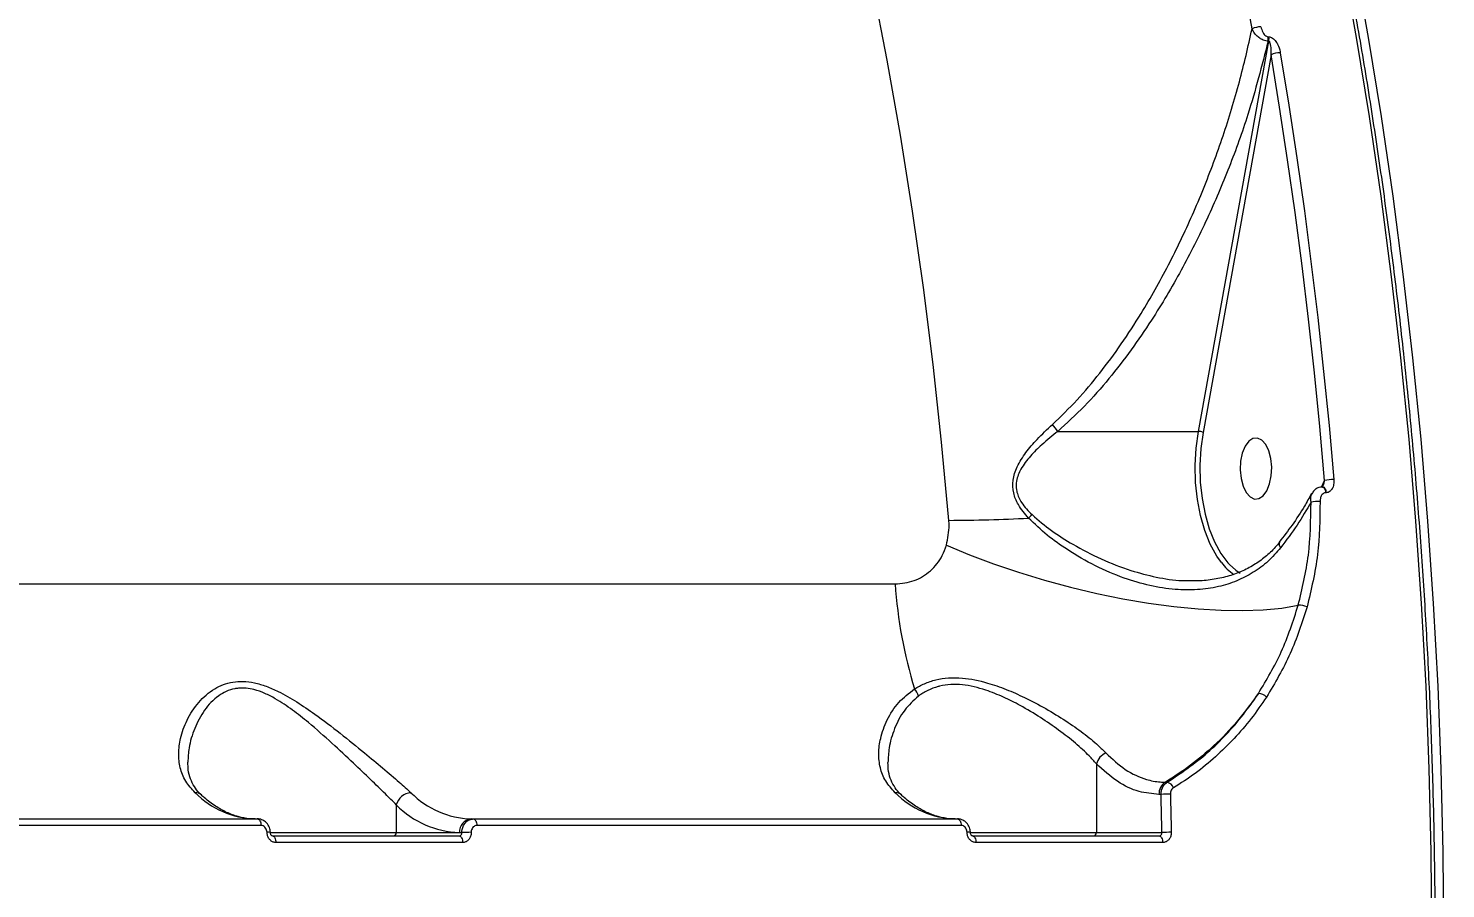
# Model space of a CAD drawing. Header units: millimetres. Extents: x -7735 to 7893, y -6545 to 6034.
# Drawn here: x 3726.1 to 3934.3, y 273.9 to 400.2 of the extents above; entities that cross this region are included whole.
import ezdxf

# ---------------------------------------------------------------- set-up
doc = ezdxf.new("R2010")
doc.units = ezdxf.units.MM
doc.layers.add('DIKOM_ОБЪЕКТ', color=7, linetype='Continuous')
doc.layers.add('DIKOM_РАЗМЕР_ОБЪЕКТА', color=7, linetype='Continuous')
doc.styles.add('style1', font='arial.ttf', dxfattribs={"width": 0.8})
doc.dimstyles.new('1-50', dxfattribs={"dimtxt": 300, "dimasz": 200, "dimexe": 100, "dimexo": 0, "dimgap": 100, "dimtad": 1, "dimtxsty": 'style1', "dimcen": 200, "dimclrd": 7, "dimclre": 7, "dimclrt": 7, "dimadec": 1, "dimazin": 2, "dimtfac": 1, "dimtmove": 0, "dimatfit": 2, "dimfxl": 0, "dimlwd": 25, "dimlwe": 18, "dimarcsym": 0})

# ---------------------------------------------------------------- blocks, each defined once
blk = doc.blocks.new('*D0')
at = {"layer": 'Defpoints', "color": 0, "transparency": 16777216}
for p in [(5893.22, 882.1), (-4595.74, 266.13), (5893.22, -5840.17)]:
    blk.add_point(p, dxfattribs=at)
at = {"layer": 'DIKOM_РАЗМЕР_ОБЪЕКТА', "color": 7, "lineweight": 18, "transparency": 16777216}
for p, q in [((5893.22, 882.1), (5893.22, -5940.17)), ((-4595.74, 266.13), (-4595.74, -5940.17))]:
    blk.add_line(p, q, dxfattribs=at)
at = {"layer": 'DIKOM_РАЗМЕР_ОБЪЕКТА', "color": 7, "lineweight": 25, "transparency": 16777216}
blk.add_line((-4395.74, -5840.17), (5693.22, -5840.17), dxfattribs=at)
at = {"layer": 'DIKOM_РАЗМЕР_ОБЪЕКТА', "color": 7, "transparency": 16777216}
for points in [[(-4395.74, -5806.84), (-4395.74, -5873.51), (-4595.74, -5840.17)], [(5693.22, -5806.84), (5693.22, -5873.51), (5893.22, -5840.17)]]:
    blk.add_solid(points, dxfattribs=at)
at = {"layer": 'DIKOM_РАЗМЕР_ОБЪЕКТА', "color": 7, "transparency": 16777216, "insert": (648.74, -5587), "char_height": 300, "attachment_point": 5, "style": 'style1'}
blk.add_mtext('10450', dxfattribs=at)

msp = doc.modelspace()

# ---------------------------------------------------------------- linework, layer by layer
at = {"layer": 'DIKOM_ОБЪЕКТ', "color": 7, "linetype": 'Continuous', "lineweight": 15}
for p, q in [((3898.007, 341.042), (3908.348, 398.331)), ((3908.348, 398.331), (3908.244, 398.331)), ((3908.247, 398.978), (3908.351, 398.978)), ((3908.688, 396.326), (3898.679, 340.877)), ((3877.338, 341.042), (3898.007, 341.042)), ((3916.108, 332.841), (3916.537, 333.81)), ((3916.778, 332.029), (3916.697, 332.029)), ((3553.438, 318.628), (3853.446, 318.628)), ((3883.013, 292.227), (3883.013, 282.125)), ((3893.143, 289.522), (3893.427, 289.522)), ((3892.512, 287.738), (3892.204, 287.738)), ((3780.153, 286.176), (3780.153, 282.125)), ((3688.616, 284.125), (3759.761, 284.125)), ((3791.136, 284.125), (3791.476, 284.125)), ((3791.476, 284.125), (3862.621, 284.125)), ((3760.275, 283.166), (3689.13, 283.166)), ((3761.607, 282.125), (3780.153, 282.125)), ((3761.952, 281.625), (3789.381, 281.625)), ((3780.153, 282.125), (3789.422, 282.125)), ((3789.422, 282.125), (3789.782, 282.125)), ((3863.135, 283.166), (3791.99, 283.166)), ((3864.467, 282.125), (3883.013, 282.125)), ((3864.812, 281.625), (3892.241, 281.625)), ((3883.013, 282.125), (3892.642, 282.125)), ((3789.896, 280.66), (3762.467, 280.66)), ((3892.756, 280.66), (3865.327, 280.66))]:
    msp.add_line(p, q, dxfattribs=at)
at = {"layer": 'DIKOM_ОБЪЕКТ', "color": 7, "linetype": 'Continuous', "lineweight": 15, "flags": 128}
for points in [[(3905.883, 400.14), (3904.397, 408.405), (3902.822, 416.607), (3901.159, 424.744), (3899.409, 432.812), (3897.572, 440.807), (3895.651, 448.725), (3893.644, 456.564), (3891.553, 464.32)], [(3932.315, 267.128), (3932.209, 279.315), (3931.92, 291.491), (3931.45, 303.646), (3930.799, 315.769), (3929.966, 327.851), (3928.954, 339.88), (3927.762, 351.847), (3926.392, 363.742), (3924.844, 375.555), (3923.12, 387.276), (3921.223, 398.895), (3919.152, 410.402)], [(3920.866, 410.402), (3922.937, 398.895), (3924.835, 387.276), (3926.558, 375.555), (3928.106, 363.742), (3929.476, 351.847), (3930.668, 339.88), (3931.681, 327.851), (3932.513, 315.769), (3933.165, 303.646), (3933.635, 291.491), (3933.923, 279.315), (3934.029, 267.128)], [(3861.332, 327.973), (3860.271, 339.441), (3859.029, 350.84), (3857.609, 362.161), (3856.012, 373.392), (3854.239, 384.524), (3852.293, 395.545), (3850.174, 406.446)], [(3916.537, 333.81), (3915.828, 341.742), (3915.04, 349.647), (3914.175, 357.521), (3913.232, 365.361), (3912.211, 373.164), (3911.113, 380.928), (3909.939, 388.65), (3908.688, 396.326)], [(3910.035, 396.637), (3911.288, 388.942), (3912.466, 381.202), (3913.566, 373.42), (3914.589, 365.598), (3915.535, 357.739), (3916.402, 349.846), (3917.192, 341.923), (3917.902, 333.971)], [(3901.385, 321.764), (3900.701, 322.728), (3899.749, 324.464), (3898.946, 326.463), (3898.31, 328.677), (3897.856, 331.054), (3897.595, 333.538), (3897.533, 336.071), (3897.671, 338.592), (3898.007, 341.042)], [(3898.679, 340.877), (3898.353, 338.501), (3898.219, 336.056), (3898.279, 333.6), (3898.532, 331.191), (3898.972, 328.886), (3899.589, 326.739), (3900.368, 324.801), (3901.291, 323.117), (3902.335, 321.728), (3902.563, 321.483)], [(3908.463, 333.335), (3908.708, 334.524), (3908.771, 335.799), (3908.646, 337.056), (3908.344, 338.195), (3907.888, 339.122), (3907.317, 339.762), (3906.676, 340.064), (3906.017, 340.003), (3905.394, 339.584), (3904.856, 338.841), (3904.448, 337.835), (3904.203, 336.646), (3904.141, 335.37), (3904.266, 334.113), (3904.568, 332.974), (3905.023, 332.047), (3905.594, 331.407), (3906.235, 331.105), (3906.894, 331.166), (3907.518, 331.585), (3908.055, 332.328), (3908.463, 333.335)], [(3916.191, 332.872), (3916.329, 332.834), (3916.463, 332.719), (3916.574, 332.536), (3916.654, 332.3), (3916.697, 332.029)], [(3916.258, 332.872), (3916.265, 332.872), (3916.27, 332.872)], [(3916.27, 332.872), (3916.41, 332.834), (3916.543, 332.719), (3916.655, 332.536), (3916.735, 332.3), (3916.778, 332.029)], [(3860.98, 324.331), (3864.361, 322.925), (3867.909, 321.592), (3871.59, 320.347), (3875.367, 319.201), (3879.204, 318.166), (3883.061, 317.252), (3886.901, 316.468), (3890.687, 315.822), (3894.38, 315.32), (3897.944, 314.967), (3901.345, 314.767), (3904.548, 314.722), (3907.522, 314.831), (3910.238, 315.095), (3912.668, 315.509)], [(3909.926, 324.758), (3909.927, 324.758), (3909.936, 324.771)], [(3902.563, 321.483), (3903.477, 320.666), (3904.119, 320.241)], [(3892.642, 282.125), (3892.628, 282.827), (3892.613, 283.529), (3892.598, 284.231), (3892.582, 284.932), (3892.565, 285.634), (3892.548, 286.335), (3892.53, 287.037), (3892.512, 287.738)], [(3893.883, 287.79), (3893.902, 287.087), (3893.919, 286.384), (3893.937, 285.68), (3893.953, 284.977), (3893.969, 284.274), (3893.985, 283.57), (3893.999, 282.867), (3894.014, 282.163)], [(3759.761, 284.125), (3759.858, 284.107), (3759.953, 284.053), (3760.04, 283.965), (3760.117, 283.847), (3760.181, 283.702), (3760.23, 283.536), (3760.262, 283.355), (3760.275, 283.166)], [(3791.476, 284.125), (3791.573, 284.107), (3791.668, 284.053), (3791.755, 283.965), (3791.832, 283.847), (3791.897, 283.702), (3791.945, 283.536), (3791.977, 283.355), (3791.99, 283.166)], [(3862.621, 284.125), (3862.719, 284.107), (3862.813, 284.053), (3862.9, 283.965), (3862.977, 283.847), (3863.041, 283.702), (3863.09, 283.536), (3863.122, 283.355), (3863.135, 283.166)], [(3761.952, 281.625), (3762.05, 281.607), (3762.145, 281.552), (3762.233, 281.464), (3762.31, 281.345), (3762.374, 281.199), (3762.422, 281.032), (3762.454, 280.85), (3762.467, 280.66)], [(3789.381, 281.625), (3789.479, 281.607), (3789.574, 281.552), (3789.662, 281.464), (3789.739, 281.345), (3789.803, 281.199), (3789.852, 281.032), (3789.883, 280.85), (3789.896, 280.66)], [(3864.812, 281.625), (3864.91, 281.607), (3865.005, 281.552), (3865.092, 281.464), (3865.17, 281.345), (3865.234, 281.199), (3865.283, 281.032), (3865.314, 280.85), (3865.327, 280.66)], [(3892.241, 281.625), (3892.34, 281.607), (3892.434, 281.552), (3892.522, 281.464), (3892.599, 281.345), (3892.663, 281.199), (3892.712, 281.032), (3892.743, 280.85), (3892.756, 280.66)]]:
    msp.add_lwpolyline(points, dxfattribs=at)
at = {"layer": 'DIKOM_ОБЪЕКТ', "color": 7, "linetype": 'Continuous', "lineweight": 15}
for centre, radius, start, end in [((3907.176, 397.467), 2.97, 89.73259, 115.81857), ((3906.377, 398.661), 1.897, 349.96731, 9.61043), ((3906.478, 398.662), 1.899, 349.96028, 9.57523), ((3910.002, 393.705), 2.932, 89.36385, 116.6276), ((3869.605, 335.884), 9.295, 33.70204, 41.63496), ((3898.022, 339.656), 1.386, 61.7127, 90.62196), ((3917.859, 328.49), 5.481, 89.5417, 103.95169), ((3915.488, 325.976), 4.773, 85.32, 101.36445), ((3860.907, 555.726), 227.753, 270.10708, 273.05438), ((3849.28, 352.324), 33.793, 314.68153, 315.90666), ((3910.671, 324.479), 0.795, 159.44885, 221.9664), ((3907.984, 326.833), 8.321, 217.52961, 234.96874), ((3920.818, 323.089), 67.519, 183.78859, 197.11489), ((3912.806, 312.806), 2.707, 64.7065, 92.9274), ((3854.061, 301.307), 2.935, 17.16242, 40.63147), ((3906.666, 300.682), 1.893, 45.09121, 85.20014), ((3885.435, 291.501), 2.528, 113.81159, 163.29766), ((3894.259, 287.795), 2.056, 122.8605, 181.59228), ((3893.097, 288.263), 1.302, 18.86209, 75.30867), ((3759.895, 297.238), 13.121, 224.85796, 267.92875), ((3750.63, 286.672), 1.311, 48.22366, 91.59153), ((3782.461, 285.613), 2.375, 93.66054, 166.28356), ((3791.61, 297.239), 13.122, 224.8593, 267.92855), ((3862.755, 297.239), 13.122, 224.8593, 267.92855), ((3853.489, 286.667), 1.316, 48.30568, 91.51919), ((3893.836, 270.804), 16.986, 89.83838, 94.46947), ((3789.92, 295.895), 13.778, 224.86016, 267.92748), ((3791.291, 282.258), 1.874, 94.73097, 184.06054), ((3761.302, 279.691), 2.477, 82.2141, 93.45698), ((3779.686, 282.092), 0.468, 274.74852, 4.06914), ((3791.106, 259.214), 22.949, 89.88063, 93.30746), ((3864.162, 279.674), 2.494, 82.25149, 93.42171), ((3882.546, 282.092), 0.469, 274.74497, 4.04119), ((3893.966, 259.22), 22.944, 89.88019, 93.3079)]:
    msp.add_arc(centre, radius, start, end, dxfattribs=at)
for points, knots in [([(3932.8, 267.127), (3932.793, 269.147), (3932.772, 275.006), (3932.614, 284.701), (3932.272, 296.2), (3931.765, 307.676), (3931.097, 319.121), (3930.266, 330.527), (3929.276, 341.883), (3928.124, 353.183), (3926.814, 364.418), (3925.345, 375.578), (3923.719, 386.657), (3921.937, 397.645), (3920, 408.534), (3917.909, 419.316), (3915.667, 429.983), (3913.275, 440.528), (3910.735, 450.941), (3908.048, 461.215), (3905.217, 471.343), (3902.243, 481.316), (3899.13, 491.129), (3895.878, 500.772), (3892.491, 510.238), (3888.972, 519.522), (3885.322, 528.615), (3881.544, 537.511), (3877.642, 546.203), (3873.618, 554.685), (3869.475, 562.95), (3865.216, 570.992), (3860.845, 578.805), (3856.364, 586.383), (3851.777, 593.721), (3847.087, 600.812), (3842.298, 607.651), (3837.414, 614.234), (3832.437, 620.555), (3827.372, 626.609), (3822.223, 632.392), (3816.993, 637.9), (3811.686, 643.127), (3806.306, 648.07), (3800.858, 652.726), (3795.346, 657.09), (3789.773, 661.16), (3784.143, 664.931), (3778.463, 668.406), (3772.734, 671.558), (3768.115, 673.896), (3765.394, 675.073), (3764.612, 675.412)], [0, 0, 0, 0, 0.010755, 0.031188, 0.0516215, 0.072055, 0.0924886, 0.1129222, 0.1333561, 0.15379, 0.1742241, 0.1946586, 0.2150931, 0.2355279, 0.2559631, 0.2763985, 0.2968344, 0.3172704, 0.337707, 0.358144, 0.3785814, 0.3990193, 0.4194576, 0.4398964, 0.460336, 0.4807759, 0.5012165, 0.5216576, 0.5420995, 0.5625418, 0.5829848, 0.6034283, 0.6238724, 0.644317, 0.6647621, 0.6852074, 0.705653, 0.7260987, 0.7465444, 0.7669897, 0.7874344, 0.807878, 0.8283206, 0.8487614, 0.8692003, 0.8896364, 0.9100692, 0.9304985, 0.9509233, 0.9713432, 0.9917581, 1, 1, 1, 1]), ([(3876.553, 342.06), (3877.779, 343.236), (3880.233, 345.588), (3883.574, 349.594), (3886.708, 353.843), (3890.13, 359.122), (3893.68, 365.43), (3897.224, 372.855), (3900.324, 380.51), (3902.522, 387.06), (3904.417, 393.605), (3905.3, 397.543), (3905.883, 400.14)], [0, 0, 0, 0, 0.0776034, 0.1552642, 0.2354709, 0.3156983, 0.4385195, 0.5613759, 0.6872849, 0.8132009, 0.8767627, 1, 1, 1, 1]), ([(3908.244, 398.331), (3908.136, 398.34), (3907.898, 398.362), (3907.473, 398.505), (3906.993, 398.774), (3906.461, 399.226), (3906.088, 399.71), (3905.93, 400.042), (3905.883, 400.14)], [0, 0, 0, 0, 0.11372594, 0.24935136, 0.42270038, 0.6135174, 0.88482107, 1, 1, 1, 1]), ([(3907.19, 400.437), (3907.257, 400.167), (3907.355, 399.773), (3907.638, 399.33), (3907.861, 399.111), (3908.07, 398.995), (3908.192, 398.983), (3908.247, 398.978)], [0, 0, 0, 0, 0.4299767, 0.6257763, 0.7881305, 0.9052427, 1, 1, 1, 1]), ([(3908.244, 398.331), (3907.318, 394.729), (3905.72, 388.516), (3902.584, 379.825), (3899.333, 372.175), (3895.549, 364.643), (3891.746, 358.231), (3888.145, 352.961), (3884.868, 348.729), (3881.317, 344.666), (3878.664, 342.25), (3877.338, 341.042)], [0, 0, 0, 0, 0.1721628, 0.2969447, 0.4217222, 0.5495771, 0.6773918, 0.756948, 0.8364851, 0.9182726, 1, 1, 1, 1]), ([(3908.688, 396.326), (3908.694, 396.681), (3908.703, 397.197), (3908.623, 397.809), (3908.543, 398.117), (3908.459, 398.272), (3908.393, 398.324), (3908.363, 398.328), (3908.348, 398.331)], [0, 0, 0, 0, 0.49589847, 0.71978764, 0.87027953, 0.95103815, 0.97588251, 1, 1, 1, 1]), ([(3908.351, 398.978), (3908.437, 398.969), (3908.629, 398.948), (3908.961, 398.762), (3909.324, 398.403), (3909.742, 397.732), (3909.952, 397.103), (3910.026, 396.683), (3910.035, 396.637)], [0, 0, 0, 0, 0.0933304, 0.2087663, 0.3720788, 0.5792914, 0.9536591, 1, 1, 1, 1]), ([(3873.042, 328.296), (3872.503, 328.935), (3871.563, 330.046), (3870.747, 331.994), (3870.661, 333.964), (3871.354, 335.999), (3872.629, 337.972), (3874.389, 340.033), (3875.782, 341.338), (3876.553, 342.06)], [0, 0, 0, 0, 0.1491242, 0.2596412, 0.3716753, 0.4987954, 0.6508303, 0.8069688, 1, 1, 1, 1]), ([(3877.338, 341.042), (3876.542, 340.398), (3875.121, 339.251), (3873.269, 337.439), (3871.938, 335.69), (3871.216, 333.97), (3871.199, 332.759), (3871.426, 331.674), (3872.069, 330.325), (3873.005, 329.368), (3873.551, 328.81)], [0, 0, 0, 0, 0.2010398, 0.3583929, 0.5149412, 0.6384977, 0.7217752, 0.7449567, 0.8512707, 1, 1, 1, 1]), ([(3916.298, 333.018), (3916.341, 333.118), (3916.451, 333.376), (3916.504, 333.645), (3916.537, 333.81)], [0, 0, 0, 0, 0.3856775, 1, 1, 1, 1]), ([(3917.902, 333.971), (3917.905, 333.72), (3917.911, 333.244), (3917.703, 332.65), (3917.405, 332.261), (3917.087, 332.06), (3916.871, 332.038), (3916.778, 332.029)], [0, 0, 0, 0, 0.2791677, 0.5293995, 0.72163, 0.8794184, 1, 1, 1, 1]), ([(3914.6, 331.891), (3914.268, 331.28), (3913.43, 329.734), (3911.865, 327.35), (3910.529, 325.611), (3909.891, 324.78)], [0, 0, 0, 0, 0.2543191, 0.6434921, 1, 1, 1, 1]), ([(3914.548, 330.655), (3914.513, 330.893), (3914.448, 331.337), (3914.6, 331.693), (3914.671, 331.859)], [0, 0, 0, 0, 0.5355802, 1, 1, 1, 1]), ([(3916.191, 332.85), (3916.025, 332.844), (3915.669, 332.831), (3915.193, 332.55), (3914.848, 332.222), (3914.729, 331.966), (3914.689, 331.88)], [0, 0, 0, 0, 0.2585013, 0.554455, 0.8509819, 1, 1, 1, 1]), ([(3916.697, 332.029), (3916.644, 332.024), (3916.507, 332.013), (3916.289, 331.891), (3916.066, 331.629), (3915.902, 331.226), (3915.886, 330.899), (3915.878, 330.733)], [0, 0, 0, 0, 0.1011272, 0.2613345, 0.4607259, 0.7265533, 1, 1, 1, 1]), ([(3916.3, 333.018), (3916.295, 333.004), (3916.274, 332.941), (3916.226, 332.88), (3916.192, 332.849), (3916.205, 332.857), (3916.212, 332.861)], [0, 0, 0, 0, 0.0965123, 0.4273264, 0.71258, 1, 1, 1, 1]), ([(3914.548, 330.655), (3913.895, 329.526), (3912.583, 327.255), (3910.917, 325.054), (3910.08, 323.947)], [0, 0, 0, 0, 0.4974175, 1, 1, 1, 1]), ([(3912.668, 315.509), (3913.253, 317.941), (3914.439, 322.865), (3914.511, 328.037), (3914.548, 330.655)], [0, 0, 0, 0, 0.4938149, 1, 1, 1, 1]), ([(3915.878, 330.733), (3915.844, 328.123), (3915.776, 322.837), (3914.572, 317.802), (3913.962, 315.254)], [0, 0, 0, 0, 0.493873, 1, 1, 1, 1]), ([(3860.98, 324.331), (3861.182, 325.312), (3861.406, 326.395), (3861.358, 327.637), (3861.341, 327.858), (3861.332, 327.973)], [0, 0, 0, 0, 0.82175333, 0.90786126, 1, 1, 1, 1]), ([(3910.08, 323.947), (3909.486, 323.265), (3908.281, 321.883), (3906.087, 320.268), (3903.637, 319.011), (3900.877, 318.146), (3897.844, 317.713), (3894.461, 317.753), (3890.846, 318.319), (3886.903, 319.478), (3882.812, 321.236), (3879.034, 323.417), (3875.711, 325.749), (3873.936, 327.443), (3873.042, 328.296)], [0, 0, 0, 0, 0.0667252, 0.135251, 0.2049109, 0.2761779, 0.3547286, 0.4350116, 0.5258148, 0.6185662, 0.724746, 0.8332662, 0.916028, 1, 1, 1, 1]), ([(3873.551, 328.81), (3874.487, 328.011), (3876.376, 326.402), (3879.807, 324.251), (3883.701, 322.229), (3887.821, 320.621), (3891.819, 319.584), (3894.884, 319.097), (3896.663, 319.128), (3897.186, 319.137)], [0, 0, 0, 0, 0.1394893, 0.2812605, 0.4570063, 0.6360747, 0.7850363, 0.936742, 1, 1, 1, 1]), ([(3853.446, 318.628), (3854.394, 318.725), (3856.271, 318.916), (3858.689, 320.433), (3860.265, 322.357), (3860.792, 323.812), (3860.98, 324.331)], [0, 0, 0, 0, 0.2885725, 0.57163, 0.8470436, 1, 1, 1, 1]), ([(3909.91, 324.795), (3909.709, 324.531), (3909.09, 323.717), (3907.834, 322.576), (3906.17, 321.371), (3904.294, 320.41), (3902.242, 319.682), (3900.022, 319.244), (3898.319, 319.059), (3897.353, 319.1), (3897.19, 319.107)], [0, 0, 0, 0, 0.0667376, 0.2054343, 0.34885, 0.49659, 0.6490851, 0.8061968, 0.96726, 1, 1, 1, 1]), ([(3906.824, 302.568), (3908.018, 304.559), (3910.433, 308.589), (3911.917, 313.185), (3912.668, 315.509)], [0, 0, 0, 0, 0.4941631, 1, 1, 1, 1]), ([(3913.962, 315.254), (3913.217, 312.931), (3911.708, 308.232), (3909.247, 304.108), (3908.002, 302.023)], [0, 0, 0, 0, 0.4941707, 1, 1, 1, 1]), ([(3750.594, 287.983), (3750.093, 288.528), (3749.073, 289.637), (3748.331, 291.61), (3748.096, 293.739), (3748.397, 296.107), (3749.315, 298.685), (3750.959, 301.255), (3753.215, 303.299), (3755.603, 304.245), (3757.661, 304.374), (3759.326, 304.159), (3761.064, 303.638), (3763.156, 302.722), (3765.556, 301.337), (3768.603, 299.255), (3771.959, 296.689), (3775.292, 293.988), (3778.202, 291.562), (3780.541, 289.574), (3781.755, 288.481), (3782.309, 287.983)], [0, 0, 0, 0, 0.0545835, 0.111031, 0.1659459, 0.2220129, 0.2890721, 0.3579606, 0.422674, 0.4774045, 0.5047507, 0.5331004, 0.5623548, 0.5923839, 0.6398881, 0.6885862, 0.7592839, 0.8320609, 0.8901594, 0.949867, 1, 1, 1, 1]), ([(3856.289, 303.219), (3856.76, 303.488), (3857.713, 304.033), (3859.399, 304.592), (3861.278, 304.885), (3863.82, 304.854), (3866.72, 304.253), (3869.784, 303.173), (3872.664, 301.894), (3875.633, 300.327), (3878.541, 298.551), (3881.144, 296.721), (3883.091, 295.135), (3884.051, 294.176), (3884.414, 293.813)], [0, 0, 0, 0, 0.0603697, 0.1220473, 0.1825882, 0.2452011, 0.3548674, 0.4358123, 0.5191033, 0.6213422, 0.7266004, 0.8297203, 0.935583, 1, 1, 1, 1]), ([(3780.153, 286.176), (3779.636, 286.7), (3778.514, 287.836), (3776.366, 289.917), (3773.736, 292.429), (3770.69, 295.275), (3767.678, 297.948), (3764.894, 300.164), (3762.75, 301.615), (3760.84, 302.6), (3759.009, 303.254), (3757.488, 303.398), (3756.148, 303.207), (3755.133, 302.881), (3753.514, 301.935), (3751.824, 300.099), (3750.421, 297.42), (3749.637, 294.794), (3749.56, 293.153), (3749.527, 292.456)], [0, 0, 0, 0, 0.061432, 0.1331432, 0.2068029, 0.2939291, 0.3833507, 0.4406179, 0.4990529, 0.5330379, 0.5679402, 0.6178991, 0.631206, 0.6623756, 0.6945839, 0.7715353, 0.8535154, 0.9377482, 1, 1, 1, 1]), ([(3853.454, 287.983), (3852.947, 288.538), (3851.931, 289.65), (3851.186, 291.627), (3850.957, 293.748), (3851.26, 296.127), (3852.188, 298.693), (3853.779, 301.289), (3855.472, 302.591), (3856.289, 303.219)], [0, 0, 0, 0, 0.1316565, 0.2634871, 0.3951406, 0.5268777, 0.6882981, 0.8495375, 1, 1, 1, 1]), ([(3856.866, 302.174), (3856.144, 301.509), (3854.626, 300.114), (3853.281, 297.403), (3852.492, 294.765), (3852.417, 293.12), (3852.384, 292.405)], [0, 0, 0, 0, 0.2469109, 0.5188439, 0.7911469, 1, 1, 1, 1]), ([(3883.013, 292.227), (3882.672, 292.607), (3881.781, 293.596), (3879.96, 295.256), (3877.549, 297.157), (3874.815, 299.037), (3872.073, 300.676), (3869.362, 302.046), (3866.526, 303.196), (3863.868, 303.843), (3861.592, 303.91), (3860.424, 303.738), (3859.285, 303.444), (3858.171, 303.029), (3857.305, 302.461), (3856.866, 302.174)], [0, 0, 0, 0, 0.0653902, 0.1703666, 0.2779436, 0.3818106, 0.4884138, 0.5695642, 0.6527954, 0.7604231, 0.8151655, 0.8718878, 0.8800452, 0.9391999, 1, 1, 1, 1]), ([(3906.824, 302.568), (3905.826, 301.197), (3903.817, 298.437), (3900.43, 294.945), (3896.88, 291.913), (3894.393, 290.322), (3893.143, 289.522)], [0, 0, 0, 0, 0.2598512, 0.522842, 0.7602239, 1, 1, 1, 1]), ([(3893.427, 289.522), (3895.451, 290.883), (3898.517, 292.945), (3902.116, 296.492), (3904.638, 299.39), (3906.102, 301.519), (3906.824, 302.568)], [0, 0, 0, 0, 0.39517423, 0.59867374, 0.80216968, 1, 1, 1, 1]), ([(3908.002, 302.023), (3907.265, 300.95), (3905.791, 298.806), (3903.273, 295.889), (3900.527, 293.197), (3897.554, 290.751), (3895.404, 289.373), (3894.329, 288.684)], [0, 0, 0, 0, 0.197835, 0.3954969, 0.5931671, 0.7965823, 1, 1, 1, 1]), ([(3884.414, 293.813), (3885.348, 292.945), (3887.244, 291.184), (3889.974, 289.947), (3891.963, 289.552), (3892.895, 289.529), (3893.143, 289.522)], [0, 0, 0, 0, 0.3414988, 0.6929992, 0.9180091, 1, 1, 1, 1]), ([(3751.535, 287.656), (3751.419, 287.753), (3750.973, 288.129), (3750.423, 288.901), (3749.864, 290.008), (3749.548, 291.195), (3749.54, 292.069), (3749.536, 292.453)], [0, 0, 0, 0, 0.0752299, 0.2906179, 0.5342383, 0.7957317, 1, 1, 1, 1]), ([(3854.387, 287.653), (3854.321, 287.707), (3853.917, 288.032), (3853.394, 288.739), (3852.796, 289.817), (3852.433, 291.037), (3852.4, 291.966), (3852.384, 292.414)], [0, 0, 0, 0, 0.0416983, 0.2553885, 0.4971341, 0.757547, 1, 1, 1, 1]), ([(3892.204, 287.738), (3891.225, 287.826), (3889.158, 288.01), (3886.031, 289.469), (3884.029, 291.299), (3883.013, 292.227)], [0, 0, 0, 0, 0.3069782, 0.6484715, 1, 1, 1, 1]), ([(3892.512, 287.738), (3892.512, 287.798), (3892.515, 288.082), (3892.627, 288.581), (3892.942, 289.158), (3893.265, 289.401), (3893.427, 289.522)], [0, 0, 0, 0, 0.081903, 0.3880651, 0.6940206, 1, 1, 1, 1]), ([(3759.421, 284.125), (3759.151, 284.133), (3758.315, 284.155), (3756.917, 284.418), (3755.232, 285.036), (3753.577, 285.967), (3752.339, 286.897), (3751.659, 287.51), (3751.507, 287.647)], [0, 0, 0, 0, 0.1027316, 0.3181889, 0.5309252, 0.7384686, 0.9415054, 1, 1, 1, 1]), ([(3862.281, 284.125), (3862.011, 284.133), (3861.176, 284.155), (3859.778, 284.418), (3858.093, 285.036), (3856.437, 285.967), (3855.199, 286.897), (3854.519, 287.51), (3854.367, 287.647)], [0, 0, 0, 0, 0.102731, 0.3181931, 0.5309223, 0.7384646, 0.9415058, 1, 1, 1, 1]), ([(3894.329, 288.684), (3894.249, 288.623), (3894.088, 288.502), (3893.935, 288.212), (3893.883, 287.962), (3893.883, 287.82), (3893.883, 287.79)], [0, 0, 0, 0, 0.3057306, 0.6116121, 0.9180343, 1, 1, 1, 1]), ([(3761.623, 282.145), (3761.626, 282.203), (3761.641, 282.517), (3761.446, 283.086), (3760.995, 283.696), (3760.381, 284.043), (3759.889, 284.168), (3759.636, 284.108), (3759.593, 284.097)], [0, 0, 0, 0, 0.05393155, 0.29167378, 0.53878525, 0.75143141, 0.95726202, 1, 1, 1, 1]), ([(3789.782, 282.125), (3789.789, 282.273), (3789.806, 282.645), (3790.006, 283.208), (3790.389, 283.715), (3790.899, 284.059), (3791.283, 284.103), (3791.476, 284.125)], [0, 0, 0, 0, 0.1417221, 0.3563922, 0.5709517, 0.785439, 1, 1, 1, 1]), ([(3864.484, 282.145), (3864.486, 282.203), (3864.5, 282.517), (3864.306, 283.086), (3863.855, 283.696), (3863.242, 284.043), (3862.749, 284.168), (3862.496, 284.108), (3862.453, 284.097)], [0, 0, 0, 0, 0.05393171, 0.29168708, 0.53876777, 0.75148772, 0.95732971, 1, 1, 1, 1]), ([(3761.153, 282.163), (3761.141, 282.276), (3761.117, 282.502), (3760.963, 282.802), (3760.741, 283.029), (3760.498, 283.149), (3760.338, 283.161), (3760.275, 283.166)], [0, 0, 0, 0, 0.2151468, 0.4301691, 0.6449518, 0.8594035, 1, 1, 1, 1]), ([(3762.467, 280.66), (3762.372, 280.667), (3762.133, 280.685), (3761.768, 280.866), (3761.435, 281.205), (3761.205, 281.656), (3761.17, 281.994), (3761.153, 282.163)], [0, 0, 0, 0, 0.1406885, 0.3550923, 0.5698738, 0.7848993, 1, 1, 1, 1]), ([(3761.925, 281.638), (3761.908, 281.638), (3761.88, 281.637), (3761.779, 281.724), (3761.701, 281.846), (3761.649, 282), (3761.633, 282.149), (3761.642, 282.235), (3761.645, 282.266)], [0, 0, 0, 0, 0.2754965, 0.4589113, 0.6094232, 0.762175, 0.9132861, 1, 1, 1, 1]), ([(3789.381, 281.625), (3789.429, 281.631), (3789.525, 281.642), (3789.648, 281.728), (3789.739, 281.855), (3789.782, 281.995), (3789.782, 282.088), (3789.782, 282.125)], [0, 0, 0, 0, 0.2138955, 0.4280812, 0.6428038, 0.8578934, 1, 1, 1, 1]), ([(3791.153, 282.163), (3791.149, 282.052), (3791.139, 281.773), (3790.993, 281.35), (3790.709, 280.969), (3790.329, 280.71), (3790.04, 280.677), (3789.896, 280.66)], [0, 0, 0, 0, 0.1418404, 0.3567203, 0.5713467, 0.7857124, 1, 1, 1, 1]), ([(3791.99, 283.166), (3791.894, 283.155), (3791.702, 283.133), (3791.449, 282.96), (3791.26, 282.706), (3791.163, 282.424), (3791.156, 282.238), (3791.153, 282.163)], [0, 0, 0, 0, 0.2142154, 0.4285581, 0.6431367, 0.8580794, 1, 1, 1, 1]), ([(3864.013, 282.163), (3864.001, 282.276), (3863.977, 282.502), (3863.823, 282.802), (3863.601, 283.029), (3863.358, 283.149), (3863.198, 283.161), (3863.135, 283.166)], [0, 0, 0, 0, 0.21515278, 0.43016441, 0.64498058, 0.85943823, 1, 1, 1, 1]), ([(3865.327, 280.66), (3865.232, 280.667), (3864.993, 280.685), (3864.628, 280.865), (3864.295, 281.205), (3864.065, 281.656), (3864.03, 281.994), (3864.013, 282.163)], [0, 0, 0, 0, 0.1406064, 0.3550985, 0.569887, 0.7848758, 1, 1, 1, 1]), ([(3864.785, 281.638), (3864.768, 281.638), (3864.74, 281.637), (3864.639, 281.723), (3864.561, 281.846), (3864.508, 282), (3864.493, 282.149), (3864.502, 282.235), (3864.505, 282.266)], [0, 0, 0, 0, 0.2755675, 0.4590469, 0.609453, 0.7622501, 0.9133192, 1, 1, 1, 1]), ([(3892.241, 281.625), (3892.289, 281.631), (3892.385, 281.642), (3892.509, 281.728), (3892.599, 281.855), (3892.642, 281.995), (3892.642, 282.088), (3892.642, 282.125)], [0, 0, 0, 0, 0.2140445, 0.4282045, 0.6427409, 0.8578873, 1, 1, 1, 1]), ([(3894.014, 282.163), (3894.01, 282.052), (3893.999, 281.773), (3893.853, 281.35), (3893.569, 280.969), (3893.189, 280.71), (3892.9, 280.677), (3892.756, 280.66)], [0, 0, 0, 0, 0.141833, 0.35673286, 0.57129166, 0.7856976, 1, 1, 1, 1])]:
    msp.add_open_spline(points, degree=3, knots=knots, dxfattribs=at)

# ---------------------------------------------------------------- dimensions: what is measured, and where the dimension line sits
at = {"layer": 'DIKOM_РАЗМЕР_ОБЪЕКТА'}
dim = msp.add_linear_dim(base=(5893.216, -5840.173), p1=(-4595.736, 266.125), p2=(5893.216, 882.098), text='10450', dimstyle='1-50', dxfattribs=at)
dim.commit()
dim.dimension.update_dxf_attribs({"geometry": '*D0', "text_midpoint": (648.74, -5840.173), "dimtype": 160})

doc.saveas('drawing.dxf')
